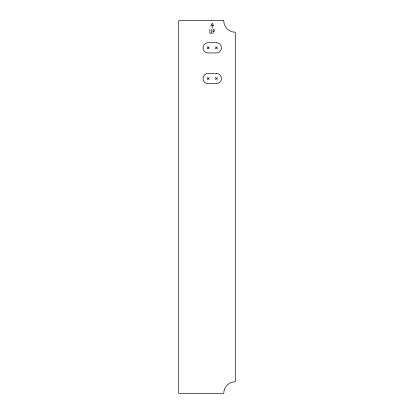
<?xml version="1.0" encoding="UTF-8"?>
<svg xmlns="http://www.w3.org/2000/svg" width="414" height="414" viewBox="0 0 414 414"><rect width="100%" height="100%" fill="white"/><g stroke="black" fill="none" stroke-linecap="round" stroke-linejoin="round"><path stroke-width="0.62" d="M207.14 48.862L209.189 46.818M215.327 48.862L217.371 46.818M207.14 79.56L209.189 77.511M215.327 79.56L217.371 77.511M212.154 25.766L210.809 25.766L212.258 23.256L213.707 25.766L212.258 25.766L212.258 28.375M213.148 31.371L213.676 31.371A0.988 0.988 0 0 0 214.659 30.382A0.988 0.988 0 0 0 213.676 29.399L213.06 29.751L213.044 33.493M215.327 46.818L217.371 48.862M207.14 46.818L209.189 48.862M215.327 77.511L217.371 79.56M207.14 77.511L209.189 79.56M211.621 29.399L211.621 32.649A0.885 0.885 0 0 1 210.736 33.534A0.885 0.885 0 0 1 209.851 32.649L209.851 29.399M223.767 20.7L178.719 20.7L178.719 393.3L223.767 393.3A11.509 11.509 0 0 1 235.281 381.791L235.281 32.209A11.509 11.509 0 0 1 223.767 20.7M216.351 42.725L208.164 42.725A5.118 5.118 0 0 0 203.046 47.843A5.118 5.118 0 0 0 208.164 52.956L216.351 52.956A5.118 5.118 0 0 0 221.464 47.843A5.118 5.118 0 0 0 216.351 42.725M216.351 73.423L208.164 73.423A5.118 5.118 0 0 0 203.046 78.536A5.118 5.118 0 0 0 208.164 83.654L216.351 83.654A5.118 5.118 0 0 0 221.464 78.536A5.118 5.118 0 0 0 216.351 73.423"/></g></svg>
